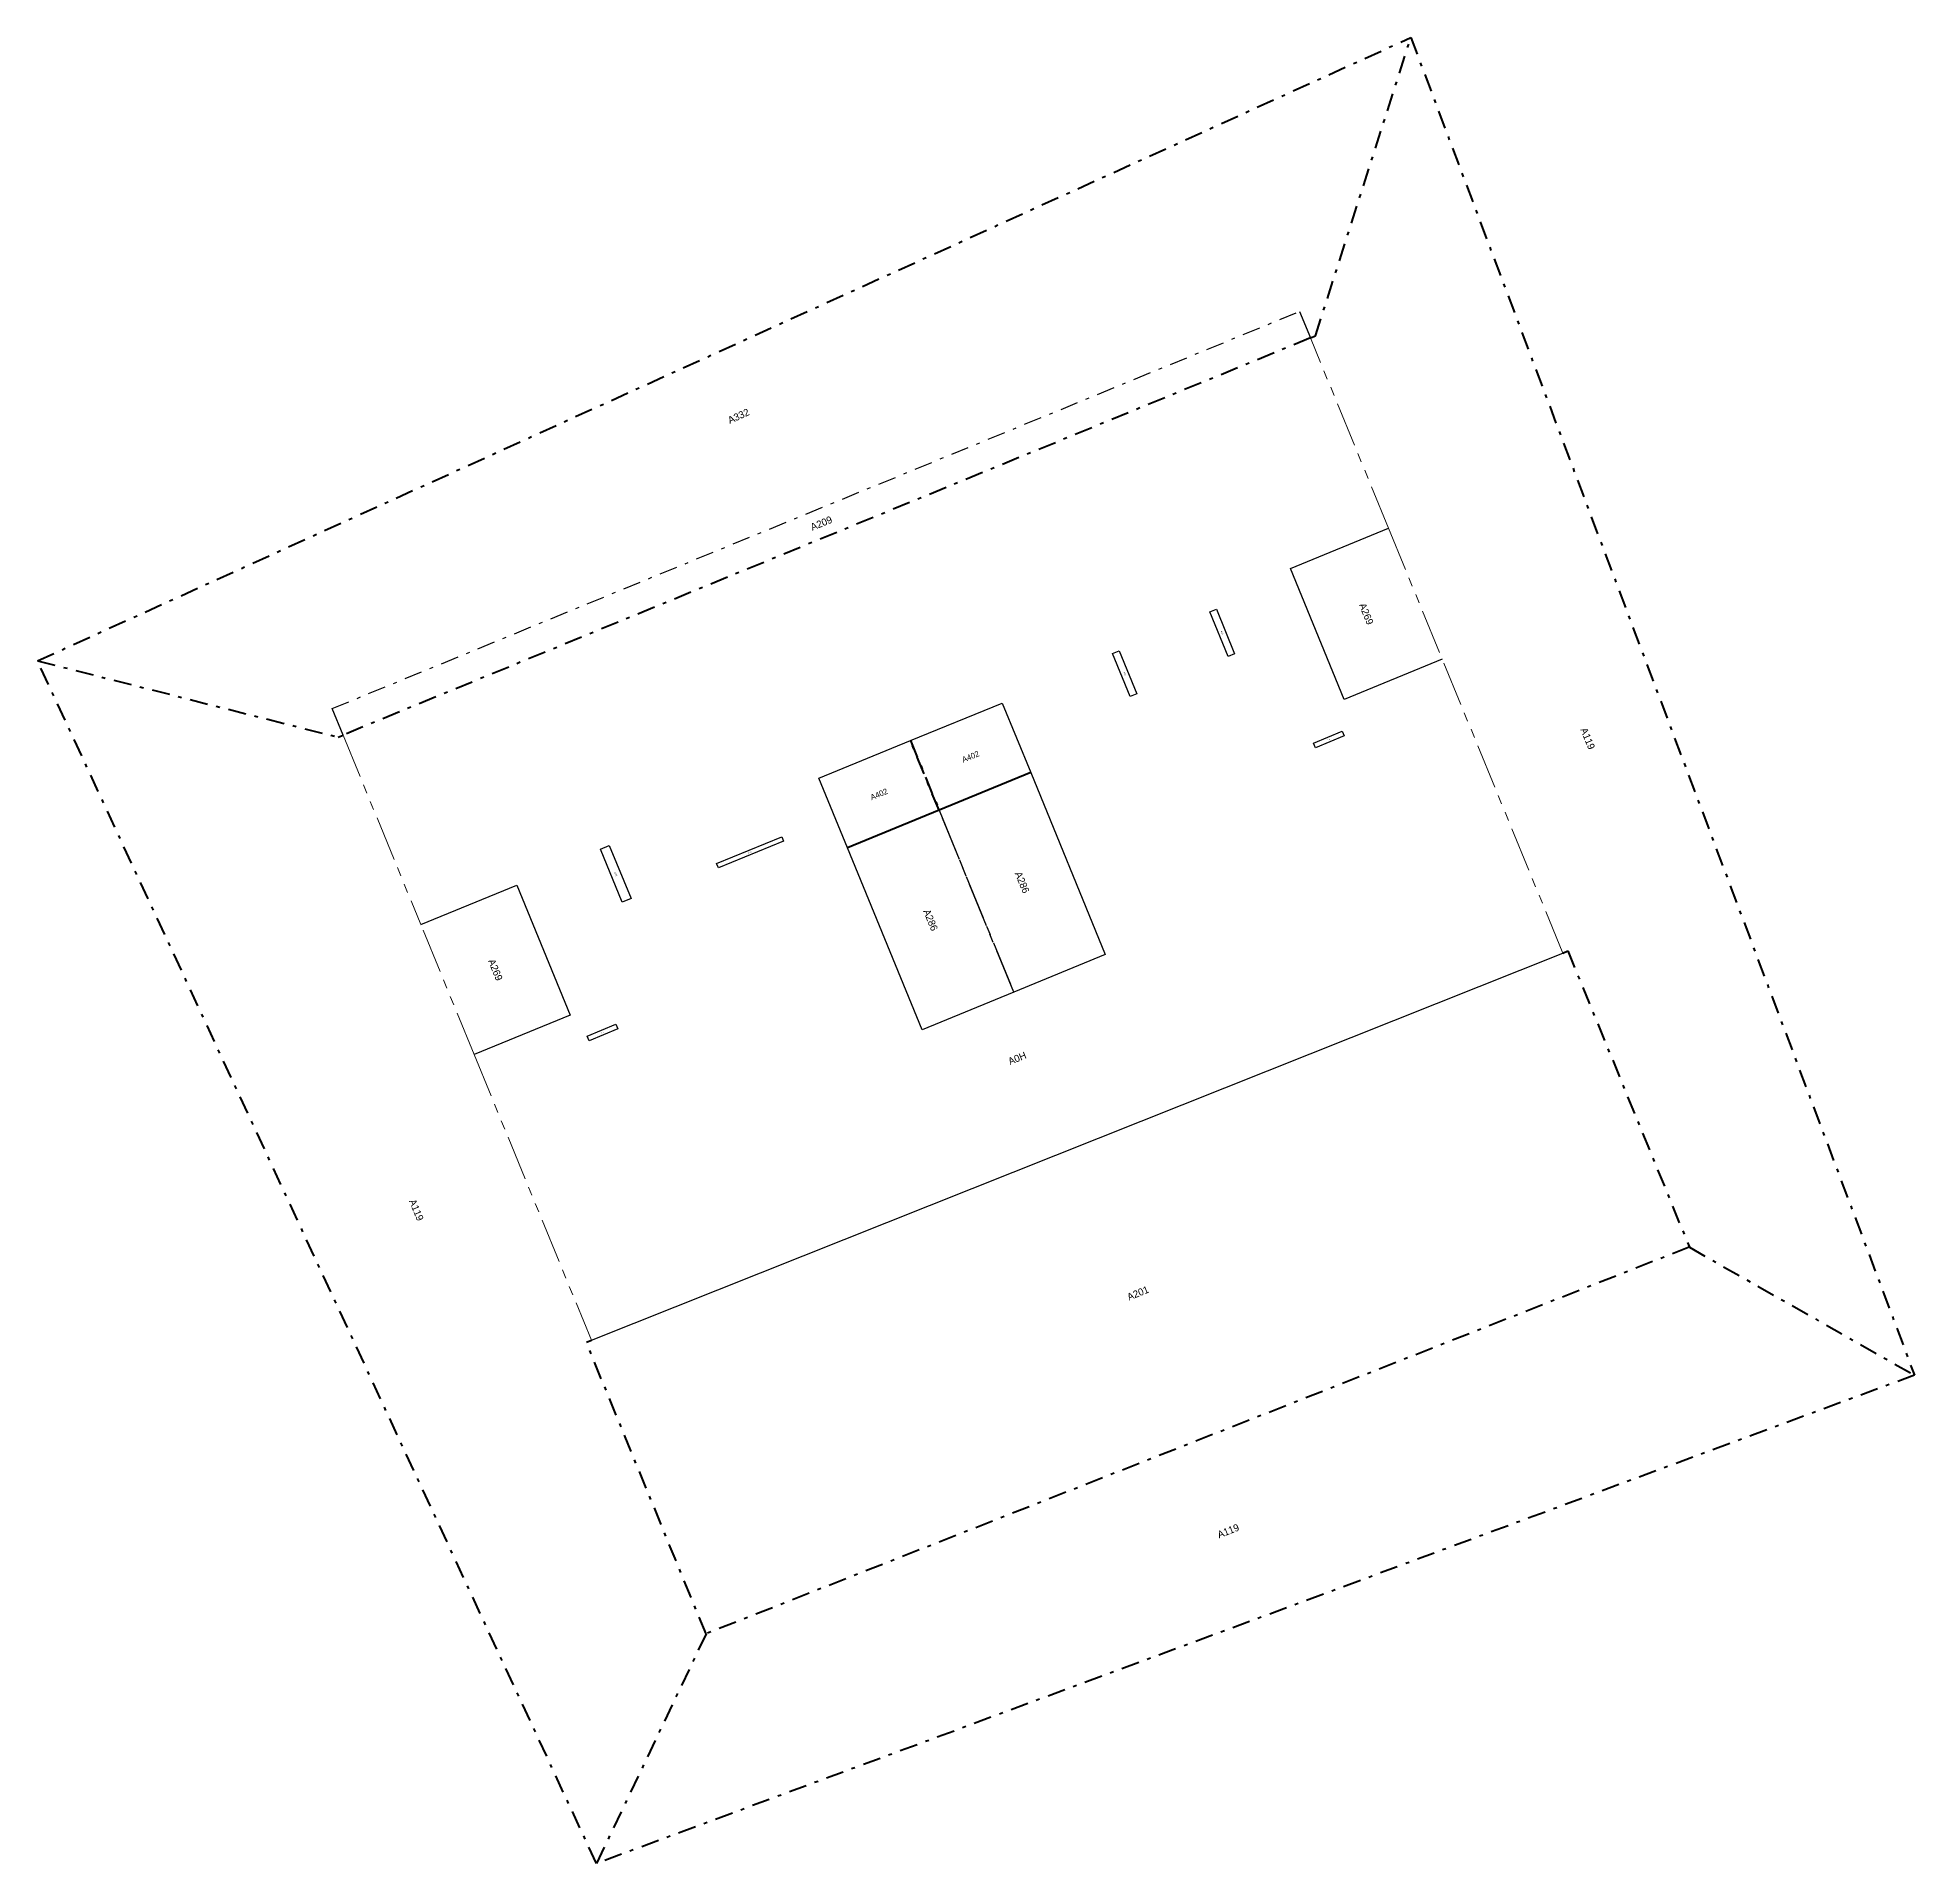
# Model space of a CAD drawing. Header units: millimetres. Extents: x 717.1 to 769.5, y 899.2 to 950.2.
import ezdxf
from ezdxf.enums import TextEntityAlignment as Align

# ---------------------------------------------------------------- set-up
doc = ezdxf.new("R2010")
doc.units = ezdxf.units.MM
for name, pattern in [('CENTER', [2, 1.25, -0.25, 0.25, -0.25]), ('DASHDOT', [1, 0.5, -0.25, 0, -0.25]), ('DOT', [0.25, 0, -0.25]), ('PHANTOM', [2.5, 1.25, -0.25, 0.25, -0.25, 0.25, -0.25])]:
    doc.linetypes.add(name, pattern=pattern)
doc.layers.add('3', color=7, linetype='Continuous', lineweight=0)
doc.layers.add('4', color=7, linetype='Continuous', lineweight=0)

msp = doc.modelspace()

# ---------------------------------------------------------------- linework, layer by layer
at = {"layer": '3', "color": 2, "linetype": 'DASHDOT', "lineweight": 50}
for p, q in [((717.105, 932.798), (755.452, 950.198)), ((752.787, 941.869), (755.452, 950.198)), ((755.452, 950.198), (769.515, 912.857)), ((752.649, 941.812), (752.787, 941.869)), ((732.713, 899.225), (717.105, 932.798)), ((717.105, 932.798), (725.497, 930.669)), ((725.497, 930.669), (725.636, 930.726)), ((759.696, 924.642), (759.835, 924.699)), ((759.835, 924.699), (763.23, 916.428)), ((763.223, 916.429), (735.771, 905.635)), ((763.23, 916.428), (763.223, 916.429)), ((763.23, 916.428), (769.515, 912.857)), ((732.43, 913.776), (732.569, 913.833)), ((735.771, 905.635), (732.43, 913.776)), ((769.515, 912.857), (732.713, 899.225)), ((735.771, 905.635), (732.713, 899.225))]:
    msp.add_line(p, q, dxfattribs=at)
at = {"layer": '3', "color": 2, "linetype": 'DASHDOT', "lineweight": 25}
msp.add_line((725.332, 931.466), (752.345, 942.552), dxfattribs=at)
at = {"layer": '3', "color": 2, "linetype": 'PHANTOM', "lineweight": 30}
for p, q in [((752.345, 942.552), (752.649, 941.812)), ((725.636, 930.726), (725.332, 931.466))]:
    msp.add_line(p, q, dxfattribs=at)
at = {"layer": '3', "color": 2, "linetype": 'PHANTOM', "lineweight": 15}
for p, q in [((754.828, 936.502), (752.649, 941.812)), ((754.828, 936.502), (756.33, 932.843)), ((759.696, 924.642), (756.33, 932.843)), ((725.636, 930.726), (727.807, 925.435)), ((729.295, 921.81), (727.807, 925.435)), ((729.295, 921.81), (732.569, 913.833))]:
    msp.add_line(p, q, dxfattribs=at)
at = {"layer": '3', "color": 2, "linetype": 'Continuous', "lineweight": 30}
for p, q in [((752.088, 935.377), (754.828, 936.502)), ((753.589, 931.718), (752.088, 935.377)), ((756.33, 932.843), (753.589, 931.718)), ((727.807, 925.435), (730.487, 926.534)), ((730.487, 926.534), (731.974, 922.91)), ((732.569, 913.833), (759.696, 924.642)), ((731.974, 922.91), (729.295, 921.81))]:
    msp.add_line(p, q, dxfattribs=at)
at = {"layer": '4', "color": 6, "linetype": 'DASHDOT', "lineweight": 50}
for p, q in [((752.649, 941.812), (725.636, 930.726)), ((741.481, 930.57), (742.279, 928.627)), ((742.279, 928.627), (741.481, 930.57))]:
    msp.add_line(p, q, dxfattribs=at)
at = {"layer": '4', "color": 6, "linetype": 'Continuous', "lineweight": 30}
for p, q in [((749.837, 934.166), (750.022, 934.242)), ((750.347, 932.922), (749.837, 934.166)), ((750.022, 934.242), (750.532, 932.998)), ((747.125, 933.005), (747.31, 933.08)), ((747.618, 931.802), (747.125, 933.005)), ((747.31, 933.08), (747.803, 931.878)), ((750.532, 932.998), (750.347, 932.922)), ((747.803, 931.878), (747.618, 931.802)), ((741.481, 930.57), (744.039, 931.62)), ((744.039, 931.62), (744.837, 929.677)), ((752.73, 930.503), (753.538, 930.835)), ((753.538, 930.835), (753.593, 930.7)), ((738.923, 929.52), (741.481, 930.57)), ((752.786, 930.369), (752.73, 930.503)), ((753.593, 930.7), (752.786, 930.369)), ((739.721, 927.578), (738.923, 929.52)), ((744.837, 929.677), (746.921, 924.598)), ((736.065, 927.14), (737.886, 927.887)), ((737.936, 927.764), (736.115, 927.017)), ((737.886, 927.887), (737.936, 927.764)), ((732.821, 927.538), (733.07, 927.641)), ((733.428, 926.058), (732.821, 927.538)), ((733.07, 927.641), (733.678, 926.16)), ((741.805, 922.499), (739.721, 927.578)), ((736.115, 927.017), (736.065, 927.14)), ((733.678, 926.16), (733.428, 926.058)), ((746.921, 924.598), (744.363, 923.548)), ((744.363, 923.548), (741.805, 922.499)), ((732.449, 922.324), (733.256, 922.656)), ((733.312, 922.521), (732.505, 922.19)), ((733.256, 922.656), (733.312, 922.521)), ((732.505, 922.19), (732.449, 922.324))]:
    msp.add_line(p, q, dxfattribs=at)
at = {"layer": '4', "color": 6, "linetype": 'DOT', "lineweight": 30}
for p, q in [((742.279, 928.627), (744.837, 929.677)), ((739.721, 927.578), (742.279, 928.627))]:
    msp.add_line(p, q, dxfattribs=at)
at = {"layer": '4', "color": 6, "linetype": 'Continuous', "lineweight": 50}
for p, q in [((744.837, 929.677), (742.279, 928.627)), ((742.279, 928.627), (739.721, 927.578))]:
    msp.add_line(p, q, dxfattribs=at)
at = {"layer": '4', "color": 6, "linetype": 'CENTER', "lineweight": 30}
for p, q in [((742.279, 928.627), (744.363, 923.548)), ((744.363, 923.548), (742.279, 928.627))]:
    msp.add_line(p, q, dxfattribs=at)

# ---------------------------------------------------------------- texts
at = {"layer": '3', "color": 2, "linetype": 'DASHDOT', "lineweight": 15}
for s, rotation, p in [('A332', 24.4064, (736.679, 939.632)), ('A119', 292.3136, (760.393, 930.629)), ('A119', 292.3136, (727.684, 917.468)), ('A201', 22.3136, (747.831, 915.146)), ('A119', 21.4644, (750.352, 908.508))]:
    msp.add_text(s, height=0.2, rotation=rotation, dxfattribs=at).set_placement(p, align=Align.MIDDLE_CENTER)
at = {"layer": '3', "color": 2, "linetype": 'Continuous', "lineweight": 15}
msp.add_text('A269', height=0.2, rotation=292.3136, dxfattribs=at).set_placement((754.209, 934.11), align=Align.MIDDLE_CENTER)
at = {"layer": '3', "color": 2, "linetype": 'PHANTOM', "lineweight": 15}
msp.add_text('A269', height=0.2, rotation=292.3136, dxfattribs=at).set_placement((729.891, 924.172), align=Align.MIDDLE_CENTER)
at = {"layer": '4', "color": 6, "linetype": 'PHANTOM', "lineweight": 15}
msp.add_text('A209', height=0.2, rotation=22.3136, dxfattribs=at).set_placement((738.991, 936.639), align=Align.MIDDLE_CENTER)
at = {"layer": '4', "color": 6, "linetype": 'Continuous', "lineweight": 15}
for s, height, rotation, p in [('A121', 0.0346, 292.3136, (750.184, 933.582)), ('A121', 0.034, 292.3136, (747.464, 932.441)), ('A121', 0.024, 22.3136, (753.162, 930.602)), ('A402', 0.1608, 22.3136, (740.601, 929.074)), ('A121', 0.034, 22.3136, (737, 927.452)), ('A121', 0.0437, 292.3136, (733.249, 926.849)), ('A286', 0.2, 292.3136, (742.042, 925.563)), ('A121', 0.024, 22.3136, (732.881, 922.423)), ('A0H', 0.2, 22.3136, (744.46, 921.703))]:
    msp.add_text(s, height=height, rotation=rotation, dxfattribs=at).set_placement(p, align=Align.MIDDLE_CENTER)
at = {"layer": '4', "color": 6, "linetype": 'DASHDOT', "lineweight": 15}
msp.add_text('A402', height=0.1606, rotation=22.3136, dxfattribs=at).set_placement((743.159, 930.124), align=Align.MIDDLE_CENTER)
at = {"layer": '4', "color": 6, "linetype": 'CENTER', "lineweight": 15}
msp.add_text('A286', height=0.2, rotation=292.3136, dxfattribs=at).set_placement((744.6, 926.613), align=Align.MIDDLE_CENTER)

doc.saveas('drawing.dxf')
